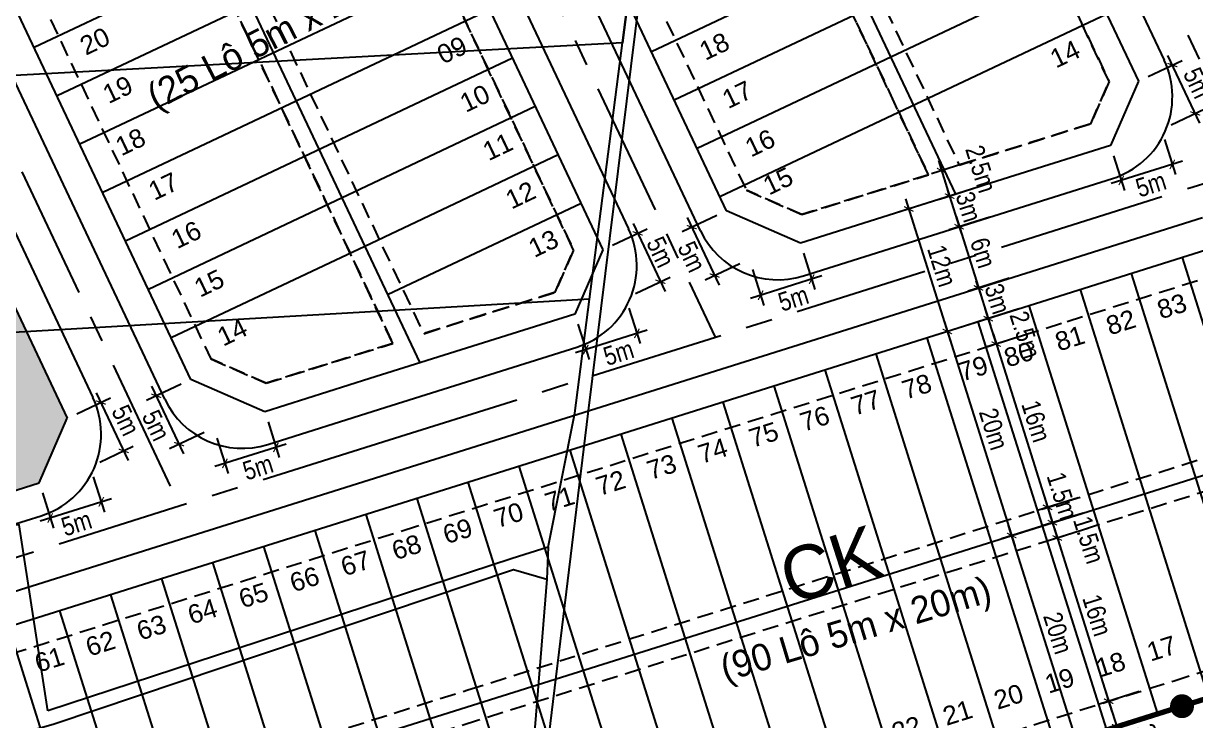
# Model space of a CAD drawing. Extents: x 597165 to 598689, y 1181586 to 1183364.
# Drawn here: x 597757.8 to 597867.4, y 1182115.9 to 1182181 of the extents above; entities that cross this region are included whole.
import ezdxf
from ezdxf.enums import TextEntityAlignment as Align

# ---------------------------------------------------------------- set-up
doc = ezdxf.new("R2010")
doc.units = 0
doc.header["$MEASUREMENT"] = 0
for name, pattern in [('CENTER', [2, 1.25, -0.25, 0.25, -0.25]), ('DASHED', [0.75, 0.5, -0.25]), ('LOGIOI', [4, 3, -1])]:
    doc.linetypes.add(name, pattern=pattern)
doc.layers.get('0').update_dxf_attribs({"linetype": 'CONTINUOUS'})
doc.layers.get('DEFPOINTS').update_dxf_attribs({"color": 8, "linetype": 'CONTINUOUS'})
for name, color, linetype in [('CGXD', 3, 'CONTINUOUS'), ('DIM-T', 7, 'CONTINUOUS'), ('DTEXT', 7, 'CONTINUOUS'), ('DTEXT-TENLO', 4, 'CONTINUOUS'), ('HA-CAY-XANH-KO', 3, 'CONTINUOUS'), ('MOCRANH', 7, 'CONTINUOUS'), ('NEN-HT', 8, 'CONTINUOUS'), ('NET-LENGOAI', 4, 'CONTINUOUS'), ('NET-LETRONG', 5, 'CONTINUOUS'), ('NET-LO-GIOI-DIEN-GIOI', 7, 'CENTER'), ('NET-PLO', 2, 'CONTINUOUS'), ('NET-TIM', 2, 'CENTER'), ('RANHGIAODAT', 150, 'LOGIOI'), ('TEXT-SOLO', 7, 'CONTINUOUS')]:
    doc.layers.add(name, color=color, linetype=linetype)
doc.styles.add('AVO', font='VHELVEN.TTF')
doc.styles.add('VHEL-C-R', font='VHELVCN.TTF')
doc.styles.add('VHEL-R', font='VHELVEN.TTF')
doc.styles.add('VTIMES-R', font='VAPTIMN.TTF')
doc.dimstyles.new('TL1000', dxfattribs={"dimscale": 0, "dimtxt": 2, "dimasz": 0.7, "dimexe": 1, "dimexo": 1, "dimgap": 0.5, "dimtad": 1, "dimdec": 1, "dimzin": 12, "dimtxsty": 'VHEL-C-R', "dimblk1": 'ARCHTICK', "dimblk2": 'ARCHTICK', "dimsah": 1, "dimcen": -0.09, "dimdle": 1, "dimclrd": 256, "dimclre": 256, "dimclrt": 256, "dimazin": 3, "dimtfac": 0.005, "dimtdec": 1, "dimtix": 1, "dimtmove": 0, "dimatfit": 3, "dimtolj": 1, "dimtzin": 0})

# ---------------------------------------------------------------- blocks, each defined once
blk = doc.blocks.new('_ARCHTICK')
at = {"color": 0, "linetype": 'BYBLOCK', "const_width": 0.15}
blk.add_lwpolyline([(-0.5, -0.5), (0.5, 0.5)], dxfattribs=at)
blk = doc.blocks.new('*D268')
at = {"linetype": 'BYBLOCK'}
for p, q in [((597847.22, 1182165.8), (597843.41, 1182164.6)), ((597844.36, 1182164.9), (597844.15, 1182165.57)), ((597844.36, 1182164.9), (597845.26, 1182162.04)), ((597848.12, 1182162.94), (597844.31, 1182161.74)), ((597845.26, 1182162.04), (597845.47, 1182161.37))]:
    blk.add_line(p, q, dxfattribs=at)
at = {"layer": 'DEFPOINTS', "color": 0, "linetype": 'BYBLOCK'}
for p in [(597848.18, 1182166.1), (597849.08, 1182163.24), (597845.26, 1182162.04)]:
    blk.add_point(p, dxfattribs=at)
at = {"linetype": 'BYBLOCK', "xscale": 0.7, "yscale": 0.7, "zscale": 0.7}
for p, rotation in [((597844.36, 1182164.9), 287.4736121842965), ((597845.26, 1182162.04), 107.4736121842965)]:
    blk.add_blockref('_ARCHTICK', p, dxfattribs=dict(at, rotation=rotation))
at = {"linetype": 'BYBLOCK', "insert": (597846.14, 1182163.89), "char_height": 1.75, "attachment_point": 5, "rotation": 287.4736, "style": 'VHEL-C-R'}
blk.add_mtext('\\A1;3m', dxfattribs=at)
blk = doc.blocks.new('*D267')
at = {"linetype": 'BYBLOCK'}
for p, q in [((597844.96, 1182162.99), (597847.36, 1182155.36)), ((597849.93, 1182157.22), (597846.11, 1182156.02))]:
    blk.add_line(p, q, dxfattribs=at)
at = {"layer": 'DEFPOINTS', "color": 0, "linetype": 'BYBLOCK'}
for p in [(597849.08, 1182163.24), (597850.88, 1182157.52), (597847.06, 1182156.32)]:
    blk.add_point(p, dxfattribs=at)
at = {"linetype": 'BYBLOCK', "xscale": 0.7, "yscale": 0.7, "zscale": 0.7}
for p, rotation in [((597845.26, 1182162.04), 107.4736121842965), ((597847.06, 1182156.32), 287.4736121842965)]:
    blk.add_blockref('_ARCHTICK', p, dxfattribs=dict(at, rotation=rotation))
at = {"linetype": 'BYBLOCK', "insert": (597847.49, 1182159.6), "char_height": 1.75, "attachment_point": 5, "rotation": 287.4736, "style": 'VHEL-C-R'}
blk.add_mtext('\\A1;6m', dxfattribs=at)
blk = doc.blocks.new('*D266')
at = {"linetype": 'BYBLOCK'}
for p, q in [((597847.06, 1182156.32), (597846.85, 1182156.98)), ((597847.06, 1182156.32), (597847.97, 1182153.45)), ((597850.83, 1182154.36), (597847.01, 1182153.15)), ((597847.97, 1182153.45), (597848.18, 1182152.79))]:
    blk.add_line(p, q, dxfattribs=at)
at = {"layer": 'DEFPOINTS', "color": 0, "linetype": 'BYBLOCK'}
for p in [(597850.88, 1182157.52), (597851.78, 1182154.66), (597847.97, 1182153.45)]:
    blk.add_point(p, dxfattribs=at)
at = {"linetype": 'BYBLOCK', "xscale": 0.7, "yscale": 0.7, "zscale": 0.7}
for p, rotation in [((597847.06, 1182156.32), 287.4736121842965), ((597847.97, 1182153.45), 107.4736121842965)]:
    blk.add_blockref('_ARCHTICK', p, dxfattribs=dict(at, rotation=rotation))
at = {"linetype": 'BYBLOCK', "insert": (597848.84, 1182155.3), "char_height": 1.75, "attachment_point": 5, "rotation": 287.4736, "style": 'VHEL-C-R'}
blk.add_mtext('\\A1;3m', dxfattribs=at)
blk = doc.blocks.new('*D265')
at = {"linetype": 'BYBLOCK'}
for p, q in [((597847.22, 1182165.8), (597839.59, 1182163.4)), ((597840.25, 1182164.65), (597844.45, 1182151.3)), ((597850.83, 1182154.36), (597843.2, 1182151.95))]:
    blk.add_line(p, q, dxfattribs=at)
at = {"layer": 'DEFPOINTS', "color": 0, "linetype": 'BYBLOCK'}
for p in [(597848.18, 1182166.1), (597851.78, 1182154.66), (597844.15, 1182152.25)]:
    blk.add_point(p, dxfattribs=at)
at = {"linetype": 'BYBLOCK', "xscale": 0.7, "yscale": 0.7, "zscale": 0.7}
for p, rotation in [((597840.55, 1182163.7), 107.4736140581181), ((597844.15, 1182152.25), 287.4736140581181)]:
    blk.add_blockref('_ARCHTICK', p, dxfattribs=dict(at, rotation=rotation))
at = {"linetype": 'BYBLOCK', "insert": (597843.66, 1182158.39), "char_height": 1.75, "attachment_point": 5, "rotation": 287.4736, "style": 'VHEL-C-R'}
blk.add_mtext('\\A1;12m', dxfattribs=at)
blk = doc.blocks.new('*D264')
at = {"linetype": 'BYBLOCK'}
for p, q in [((597850.83, 1182154.36), (597847.01, 1182153.15)), ((597847.66, 1182154.41), (597848.72, 1182151.07)), ((597851.58, 1182151.97), (597847.76, 1182150.77))]:
    blk.add_line(p, q, dxfattribs=at)
at = {"layer": 'DEFPOINTS', "color": 0, "linetype": 'BYBLOCK'}
for p in [(597851.78, 1182154.66), (597852.53, 1182152.27), (597848.72, 1182151.07)]:
    blk.add_point(p, dxfattribs=at)
at = {"linetype": 'BYBLOCK', "xscale": 0.7, "yscale": 0.7, "zscale": 0.7}
for p, rotation in [((597847.97, 1182153.45), 107.4736140590914), ((597848.72, 1182151.07), 287.4736140590913)]:
    blk.add_blockref('_ARCHTICK', p, dxfattribs=dict(at, rotation=rotation))
at = {"linetype": 'BYBLOCK', "insert": (597851.43, 1182151.93), "char_height": 1.75, "attachment_point": 5, "rotation": 287.4736, "style": 'VHEL-C-R'}
blk.add_mtext('\\A1;2.5m', dxfattribs=at)
blk = doc.blocks.new('*D263')
at = {"linetype": 'BYBLOCK'}
for p, q in [((597848.42, 1182152.02), (597853.82, 1182134.85)), ((597856.38, 1182136.71), (597852.57, 1182135.51))]:
    blk.add_line(p, q, dxfattribs=at)
at = {"layer": 'DEFPOINTS', "color": 0, "linetype": 'BYBLOCK'}
for p in [(597852.53, 1182152.27), (597857.34, 1182137.01), (597853.52, 1182135.81)]:
    blk.add_point(p, dxfattribs=at)
at = {"linetype": 'BYBLOCK', "xscale": 0.7, "yscale": 0.7, "zscale": 0.7}
for p, rotation in [((597848.72, 1182151.07), 107.4736140590914), ((597853.52, 1182135.81), 287.4736140590913)]:
    blk.add_blockref('_ARCHTICK', p, dxfattribs=dict(at, rotation=rotation))
at = {"linetype": 'BYBLOCK', "insert": (597852.45, 1182143.86), "char_height": 1.75, "attachment_point": 5, "rotation": 287.4736, "style": 'VHEL-C-R'}
blk.add_mtext('\\A1;16m', dxfattribs=at)
blk = doc.blocks.new('*D262')
at = {"linetype": 'BYBLOCK'}
for p, q in [((597853.22, 1182136.76), (597853.97, 1182134.38)), ((597856.83, 1182135.28), (597853.02, 1182134.08))]:
    blk.add_line(p, q, dxfattribs=at)
at = {"layer": 'DEFPOINTS', "color": 0, "linetype": 'BYBLOCK'}
for p in [(597857.34, 1182137.01), (597857.79, 1182135.58), (597853.97, 1182134.38)]:
    blk.add_point(p, dxfattribs=at)
at = {"linetype": 'BYBLOCK', "xscale": 0.7, "yscale": 0.7, "zscale": 0.7}
for p, rotation in [((597853.52, 1182135.81), 107.4736140590914), ((597853.97, 1182134.38), 287.4736140590913)]:
    blk.add_blockref('_ARCHTICK', p, dxfattribs=dict(at, rotation=rotation))
at = {"linetype": 'BYBLOCK', "insert": (597854.9, 1182136.88), "char_height": 1.75, "attachment_point": 5, "rotation": 287.4736, "style": 'VHEL-C-R'}
blk.add_mtext('\\A1;1.5m', dxfattribs=at)
blk = doc.blocks.new('*D261')
at = {"linetype": 'BYBLOCK'}
for p, q in [((597853.67, 1182135.33), (597854.42, 1182132.95)), ((597857.28, 1182133.85), (597853.47, 1182132.65))]:
    blk.add_line(p, q, dxfattribs=at)
at = {"layer": 'DEFPOINTS', "color": 0, "linetype": 'BYBLOCK'}
for p in [(597857.79, 1182135.58), (597858.24, 1182134.15), (597854.42, 1182132.95)]:
    blk.add_point(p, dxfattribs=at)
at = {"linetype": 'BYBLOCK', "xscale": 0.7, "yscale": 0.7, "zscale": 0.7}
for p, rotation in [((597853.97, 1182134.38), 107.4736140590914), ((597854.42, 1182132.95), 287.4736140590913)]:
    blk.add_blockref('_ARCHTICK', p, dxfattribs=dict(at, rotation=rotation))
at = {"linetype": 'BYBLOCK', "insert": (597857.37, 1182132.77), "char_height": 1.75, "attachment_point": 5, "rotation": 287.4736, "style": 'VHEL-C-R'}
blk.add_mtext('\\A1;1.5m', dxfattribs=at)
blk = doc.blocks.new('*D260')
at = {"linetype": 'BYBLOCK'}
for p, q in [((597854.12, 1182133.9), (597859.53, 1182116.73)), ((597862.09, 1182118.59), (597858.27, 1182117.38))]:
    blk.add_line(p, q, dxfattribs=at)
at = {"layer": 'DEFPOINTS', "color": 0, "linetype": 'BYBLOCK'}
for p in [(597858.24, 1182134.15), (597863.04, 1182118.89), (597859.23, 1182117.69)]:
    blk.add_point(p, dxfattribs=at)
at = {"linetype": 'BYBLOCK', "xscale": 0.7, "yscale": 0.7, "zscale": 0.7}
for p, rotation in [((597854.42, 1182132.95), 107.4736140590914), ((597859.23, 1182117.69), 287.4736140590913)]:
    blk.add_blockref('_ARCHTICK', p, dxfattribs=dict(at, rotation=rotation))
at = {"linetype": 'BYBLOCK', "insert": (597858.15, 1182125.73), "char_height": 1.75, "attachment_point": 5, "rotation": 287.4736, "style": 'VHEL-C-R'}
blk.add_mtext('\\A1;16m', dxfattribs=at)
blk = doc.blocks.new('*D259')
at = {"linetype": 'BYBLOCK'}
for p, q in [((597858.92, 1182118.64), (597859.98, 1182115.3)), ((597862.84, 1182116.2), (597859.02, 1182115))]:
    blk.add_line(p, q, dxfattribs=at)
at = {"layer": 'DEFPOINTS', "color": 0, "linetype": 'BYBLOCK'}
for p in [(597863.04, 1182118.89), (597863.79, 1182116.5), (597859.98, 1182115.3)]:
    blk.add_point(p, dxfattribs=at)
at = {"linetype": 'BYBLOCK', "xscale": 0.7, "yscale": 0.7, "zscale": 0.7}
for p, rotation in [((597859.23, 1182117.69), 107.4736140590914), ((597859.98, 1182115.3), 287.4736140590913)]:
    blk.add_blockref('_ARCHTICK', p, dxfattribs=dict(at, rotation=rotation))
at = {"linetype": 'BYBLOCK', "insert": (597863.25, 1182113.39), "char_height": 1.75, "attachment_point": 5, "rotation": 287.4736, "style": 'VHEL-C-R'}
blk.add_mtext('\\A1;2.5m', dxfattribs=at)
blk = doc.blocks.new('*D258')
at = {"linetype": 'BYBLOCK'}
for p, q in [((597850.83, 1182154.36), (597843.2, 1182151.95)), ((597843.85, 1182153.21), (597850.46, 1182132.22)), ((597856.83, 1182135.28), (597849.2, 1182132.88))]:
    blk.add_line(p, q, dxfattribs=at)
at = {"layer": 'DEFPOINTS', "color": 0, "linetype": 'BYBLOCK'}
for p in [(597851.78, 1182154.66), (597857.79, 1182135.58), (597850.16, 1182133.18)]:
    blk.add_point(p, dxfattribs=at)
at = {"linetype": 'BYBLOCK', "xscale": 0.7, "yscale": 0.7, "zscale": 0.7}
for p, rotation in [((597844.15, 1182152.25), 107.4736130829676), ((597850.16, 1182133.18), 287.4736130829676)]:
    blk.add_blockref('_ARCHTICK', p, dxfattribs=dict(at, rotation=rotation))
at = {"linetype": 'BYBLOCK', "insert": (597848.48, 1182143.13), "char_height": 1.75, "attachment_point": 5, "rotation": 287.4736, "style": 'VHEL-C-R'}
blk.add_mtext('\\A1;20m', dxfattribs=at)
blk = doc.blocks.new('*D257')
at = {"linetype": 'BYBLOCK'}
for p, q in [((597856.83, 1182135.28), (597849.2, 1182132.88)), ((597849.85, 1182134.13), (597856.46, 1182113.15)), ((597862.84, 1182116.2), (597855.21, 1182113.8))]:
    blk.add_line(p, q, dxfattribs=at)
at = {"layer": 'DEFPOINTS', "color": 0, "linetype": 'BYBLOCK'}
for p in [(597857.79, 1182135.58), (597863.79, 1182116.5), (597856.16, 1182114.1)]:
    blk.add_point(p, dxfattribs=at)
at = {"linetype": 'BYBLOCK', "xscale": 0.7, "yscale": 0.7, "zscale": 0.7}
for p, rotation in [((597850.16, 1182133.18), 107.4736130829676), ((597856.16, 1182114.1), 287.4736130829676)]:
    blk.add_blockref('_ARCHTICK', p, dxfattribs=dict(at, rotation=rotation))
at = {"linetype": 'BYBLOCK', "insert": (597854.49, 1182124.06), "char_height": 1.75, "attachment_point": 5, "rotation": 287.4736, "style": 'VHEL-C-R'}
blk.add_mtext('\\A1;20m', dxfattribs=at)
blk = doc.blocks.new('*D95')
at = {"linetype": 'BYBLOCK'}
for p, q in [((597764.59, 1182146.52), (597767.58, 1182140.19)), ((597762.79, 1182144.56), (597765.92, 1182146.04)), ((597764.93, 1182140.04), (597768.06, 1182141.52))]:
    blk.add_line(p, q, dxfattribs=at)
at = {"layer": 'DEFPOINTS', "color": 0, "linetype": 'BYBLOCK'}
for p in [(597761.89, 1182144.13), (597767.16, 1182141.09), (597764.02, 1182139.61)]:
    blk.add_point(p, dxfattribs=at)
at = {"linetype": 'BYBLOCK', "xscale": 0.7, "yscale": 0.7, "zscale": 0.7}
for p, rotation in [((597765.02, 1182145.61), 115.2825172587214), ((597767.16, 1182141.09), 295.2825172587214)]:
    blk.add_blockref('_ARCHTICK', p, dxfattribs=dict(at, rotation=rotation))
at = {"linetype": 'BYBLOCK', "insert": (597767.35, 1182143.95), "char_height": 1.75, "attachment_point": 5, "rotation": 295.2825, "style": 'VHEL-C-R'}
blk.add_mtext('\\A1;5m', dxfattribs=at)
blk = doc.blocks.new('*D78')
at = {"linetype": 'BYBLOCK'}
for p, q in [((597812.86, 1182160.32), (597816.1, 1182161.85)), ((597814.77, 1182162.33), (597817.76, 1182156)), ((597814.99, 1182155.8), (597818.24, 1182157.33))]:
    blk.add_line(p, q, dxfattribs=at)
at = {"layer": 'DEFPOINTS', "color": 0, "linetype": 'BYBLOCK'}
for p in [(597811.95, 1182159.89), (597817.33, 1182156.9), (597814.09, 1182155.37)]:
    blk.add_point(p, dxfattribs=at)
at = {"linetype": 'BYBLOCK', "xscale": 0.7, "yscale": 0.7, "zscale": 0.7}
for p, rotation in [((597815.2, 1182161.42), 115.2825172337242), ((597817.33, 1182156.9), 295.2825172337241)]:
    blk.add_blockref('_ARCHTICK', p, dxfattribs=dict(at, rotation=rotation))
at = {"linetype": 'BYBLOCK', "insert": (597817.34, 1182159.67), "char_height": 1.75, "attachment_point": 5, "rotation": 295.2825, "style": 'VHEL-C-R'}
blk.add_mtext('\\A1;5m', dxfattribs=at)
blk = doc.blocks.new('*D77')
at = {"linetype": 'BYBLOCK'}
for p, q in [((597772.54, 1182147.34), (597769.3, 1182145.81)), ((597769.77, 1182147.14), (597772.76, 1182140.81)), ((597774.67, 1182142.82), (597771.43, 1182141.29))]:
    blk.add_line(p, q, dxfattribs=at)
at = {"layer": 'DEFPOINTS', "color": 0, "linetype": 'BYBLOCK'}
for p in [(597773.44, 1182147.77), (597775.58, 1182143.25), (597772.34, 1182141.72)]:
    blk.add_point(p, dxfattribs=at)
at = {"linetype": 'BYBLOCK', "xscale": 0.7, "yscale": 0.7, "zscale": 0.7}
for p, rotation in [((597770.2, 1182146.24), 115.2825172527569), ((597772.34, 1182141.72), 295.2825172527569)]:
    blk.add_blockref('_ARCHTICK', p, dxfattribs=dict(at, rotation=rotation))
at = {"linetype": 'BYBLOCK', "insert": (597770.19, 1182143.47), "char_height": 1.75, "attachment_point": 5, "rotation": 295.2825, "style": 'VHEL-C-R'}
blk.add_mtext('\\A1;5m', dxfattribs=at)
blk = doc.blocks.new('*D76')
at = {"linetype": 'BYBLOCK'}
for p, q in [((597822.6, 1182163.1), (597819.36, 1182161.57)), ((597819.84, 1182162.9), (597822.83, 1182156.57)), ((597824.74, 1182158.58), (597821.5, 1182157.05))]:
    blk.add_line(p, q, dxfattribs=at)
at = {"layer": 'DEFPOINTS', "color": 0, "linetype": 'BYBLOCK'}
for p in [(597823.51, 1182163.53), (597825.64, 1182159.01), (597822.4, 1182157.48)]:
    blk.add_point(p, dxfattribs=at)
at = {"linetype": 'BYBLOCK', "xscale": 0.7, "yscale": 0.7, "zscale": 0.7}
for p, rotation in [((597820.26, 1182162), 115.2825172540299), ((597822.4, 1182157.48), 295.2825172540299)]:
    blk.add_blockref('_ARCHTICK', p, dxfattribs=dict(at, rotation=rotation))
at = {"linetype": 'BYBLOCK', "insert": (597820.26, 1182159.23), "char_height": 1.75, "attachment_point": 5, "rotation": 295.2825, "style": 'VHEL-C-R'}
blk.add_mtext('\\A1;5m', dxfattribs=at)
blk = doc.blocks.new('*D73')
at = {"linetype": 'BYBLOCK'}
for p, q in [((597862.92, 1182176.08), (597866.09, 1182177.58)), ((597867.75, 1182171.72), (597864.76, 1182178.05)), ((597865.06, 1182171.56), (597868.23, 1182173.06))]:
    blk.add_line(p, q, dxfattribs=at)
at = {"layer": 'DEFPOINTS', "color": 0, "linetype": 'BYBLOCK'}
for p in [(597865.19, 1182177.15), (597862.02, 1182175.65), (597864.15, 1182171.13)]:
    blk.add_point(p, dxfattribs=at)
at = {"linetype": 'BYBLOCK', "xscale": 0.7, "yscale": 0.7, "zscale": 0.7}
for p, rotation in [((597865.19, 1182177.15), 115.2825172538964), ((597867.32, 1182172.63), 295.2825172538964)]:
    blk.add_blockref('_ARCHTICK', p, dxfattribs=dict(at, rotation=rotation))
at = {"linetype": 'BYBLOCK', "insert": (597867.52, 1182175.48), "char_height": 1.75, "attachment_point": 5, "rotation": 295.2825, "style": 'VHEL-C-R'}
blk.add_mtext('\\A1;5m', dxfattribs=at)
blk = doc.blocks.new('*D72')
at = {"linetype": 'BYBLOCK'}
for p, q in [((597864.45, 1182170.18), (597865.48, 1182166.92)), ((597859.68, 1182168.68), (597860.71, 1182165.42)), ((597866.13, 1182168.17), (597859.46, 1182166.07))]:
    blk.add_line(p, q, dxfattribs=at)
at = {"layer": 'DEFPOINTS', "color": 0, "linetype": 'BYBLOCK'}
for p in [(597864.15, 1182171.13), (597859.38, 1182169.63), (597860.41, 1182166.37)]:
    blk.add_point(p, dxfattribs=at)
at = {"linetype": 'BYBLOCK', "xscale": 0.7, "yscale": 0.7, "zscale": 0.7}
for p, rotation in [((597865.18, 1182167.87), 17.47361307918326), ((597860.41, 1182166.37), 197.4736130791833)]:
    blk.add_blockref('_ARCHTICK', p, dxfattribs=dict(at, rotation=rotation))
at = {"linetype": 'BYBLOCK', "insert": (597863.18, 1182166), "char_height": 1.75, "attachment_point": 5, "rotation": 17.4736, "style": 'VHEL-C-R'}
blk.add_mtext('\\A1;5m', dxfattribs=at)
blk = doc.blocks.new('*D71')
at = {"linetype": 'BYBLOCK'}
for p, q in [((597830.71, 1182159.56), (597831.77, 1182156.19)), ((597832.43, 1182157.44), (597825.75, 1182155.34)), ((597825.94, 1182158.05), (597827, 1182154.69))]:
    blk.add_line(p, q, dxfattribs=at)
at = {"layer": 'DEFPOINTS', "color": 0, "linetype": 'BYBLOCK'}
for p in [(597830.41, 1182160.51), (597825.64, 1182159.01), (597826.7, 1182155.64)]:
    blk.add_point(p, dxfattribs=at)
at = {"linetype": 'BYBLOCK', "xscale": 0.7, "yscale": 0.7, "zscale": 0.7}
for p, rotation in [((597831.47, 1182157.14), 17.47361384204376), ((597826.7, 1182155.64), 197.4736138420438)]:
    blk.add_blockref('_ARCHTICK', p, dxfattribs=dict(at, rotation=rotation))
at = {"linetype": 'BYBLOCK', "insert": (597829.76, 1182155.33), "char_height": 1.75, "attachment_point": 5, "rotation": 17.4736, "style": 'VHEL-C-R'}
blk.add_mtext('\\A1;5m', dxfattribs=at)
blk = doc.blocks.new('*D70')
at = {"linetype": 'BYBLOCK'}
for p, q in [((597814.39, 1182154.42), (597815.43, 1182151.12)), ((597816.08, 1182152.37), (597809.4, 1182150.27)), ((597809.62, 1182152.92), (597810.66, 1182149.62))]:
    blk.add_line(p, q, dxfattribs=at)
at = {"layer": 'DEFPOINTS', "color": 0, "linetype": 'BYBLOCK'}
for p in [(597814.09, 1182155.37), (597809.32, 1182153.87), (597810.36, 1182150.57)]:
    blk.add_point(p, dxfattribs=at)
at = {"linetype": 'BYBLOCK', "xscale": 0.7, "yscale": 0.7, "zscale": 0.7}
for p, rotation in [((597815.13, 1182152.07), 17.47361384204376), ((597810.36, 1182150.57), 197.4736138420438)]:
    blk.add_blockref('_ARCHTICK', p, dxfattribs=dict(at, rotation=rotation))
at = {"linetype": 'BYBLOCK', "insert": (597813.42, 1182150.26), "char_height": 1.75, "attachment_point": 5, "rotation": 17.4736, "style": 'VHEL-C-R'}
blk.add_mtext('\\A1;5m', dxfattribs=at)
blk = doc.blocks.new('*D69')
at = {"linetype": 'BYBLOCK'}
for p, q in [((597780.65, 1182143.8), (597781.69, 1182140.47)), ((597775.88, 1182142.29), (597776.92, 1182138.97)), ((597782.35, 1182141.72), (597775.67, 1182139.62))]:
    blk.add_line(p, q, dxfattribs=at)
at = {"layer": 'DEFPOINTS', "color": 0, "linetype": 'BYBLOCK'}
for p in [(597780.35, 1182144.75), (597775.58, 1182143.25), (597776.62, 1182139.92)]:
    blk.add_point(p, dxfattribs=at)
at = {"linetype": 'BYBLOCK', "xscale": 0.7, "yscale": 0.7, "zscale": 0.7}
for p, rotation in [((597781.39, 1182141.42), 17.47261233915793), ((597776.62, 1182139.92), 197.472612339158)]:
    blk.add_blockref('_ARCHTICK', p, dxfattribs=dict(at, rotation=rotation))
at = {"linetype": 'BYBLOCK', "insert": (597779.71, 1182139.55), "char_height": 1.75, "attachment_point": 5, "rotation": 17.4726, "style": 'VHEL-C-R'}
blk.add_mtext('\\A1;5m', dxfattribs=at)
blk = doc.blocks.new('*D68')
at = {"linetype": 'BYBLOCK'}
for p, q in [((597764.32, 1182138.66), (597765.36, 1182135.36)), ((597766.01, 1182136.62), (597759.34, 1182134.52)), ((597759.56, 1182137.16), (597760.59, 1182133.86))]:
    blk.add_line(p, q, dxfattribs=at)
at = {"layer": 'DEFPOINTS', "color": 0, "linetype": 'BYBLOCK'}
for p in [(597764.02, 1182139.61), (597759.25, 1182138.11), (597760.29, 1182134.82)]:
    blk.add_point(p, dxfattribs=at)
at = {"linetype": 'BYBLOCK', "xscale": 0.7, "yscale": 0.7, "zscale": 0.7}
for p, rotation in [((597765.06, 1182136.32), 17.47261233835681), ((597760.29, 1182134.82), 197.4726123383569)]:
    blk.add_blockref('_ARCHTICK', p, dxfattribs=dict(at, rotation=rotation))
at = {"linetype": 'BYBLOCK', "insert": (597762.75, 1182134.32), "char_height": 1.75, "attachment_point": 5, "rotation": 17.4726, "style": 'VHEL-C-R'}
blk.add_mtext('\\A1;5m', dxfattribs=at)
blk = doc.blocks.new('*D20')
at = {"linetype": 'BYBLOCK'}
for p, q in [((597846.47, 1182168.19), (597842.66, 1182166.99)), ((597843.31, 1182168.24), (597844.36, 1182164.9)), ((597847.22, 1182165.8), (597843.41, 1182164.6))]:
    blk.add_line(p, q, dxfattribs=at)
at = {"layer": 'DEFPOINTS', "color": 0, "linetype": 'BYBLOCK'}
for p in [(597847.43, 1182168.49), (597848.18, 1182166.1), (597844.36, 1182164.9)]:
    blk.add_point(p, dxfattribs=at)
at = {"linetype": 'BYBLOCK', "xscale": 0.7, "yscale": 0.7, "zscale": 0.7}
for p, rotation in [((597843.61, 1182167.29), 107.4736118479265), ((597844.36, 1182164.9), 287.4736118479265)]:
    blk.add_blockref('_ARCHTICK', p, dxfattribs=dict(at, rotation=rotation))
at = {"linetype": 'BYBLOCK', "insert": (597847.29, 1182167.44), "char_height": 1.75, "attachment_point": 5, "rotation": 287.4736, "style": 'VHEL-C-R'}
blk.add_mtext('\\A1;2.5m', dxfattribs=at)

msp = doc.modelspace()

# ---------------------------------------------------------------- hatches: boundary and pattern name
at = {"layer": 'HA-CAY-XANH-KO'}
h = msp.add_hatch(dxfattribs=at)
h.set_pattern_fill('AR-SAND', color=256, scale=2, angle=359.765823, style=0)
h.set_pattern_definition([(37.26582263, (0, 0), (-0.11023521, 3.854130278), [0, -3.04, 0, -3.4, 0, -3.25]), (7.26582263, (0, 0), (3.562592942, 5.629778284), [0, -1.64, 0, -2.74, 0, -1.05]), (327.26582263, (-2.46, 0.01), (6.228277961, -0.014137947), [0, -1, 0, -3.6, 0, -4.7]), (317.26582263, (-2.46, 0.01), (6.019377384, 1.73076346), [0, -0.5, 0, -2.36, 0, -2.7])])
h.paths.add_polyline_path([(597661.1173, 1182170.1682), (597664.7342, 1182171.8765), (597647.615, 1182208.1211, -0.41421356), (597649.0464, 1182212.115), (597710.5326, 1182241.1565, -0.41421356), (597714.5265, 1182239.7251), (597756.4275, 1182151.0128, -0.41421356), (597754.9961, 1182147.0189), (597693.5099, 1182117.9774, -0.41421356), (597689.516, 1182119.4088), (597669.8592, 1182161.026), (597666.2423, 1182159.3176), (597684.7372, 1182120.1605), (597691.6542, 1182117.1009), (597721.1804, 1182126.1258), (597759.255, 1182138.1106), (597761.8889, 1182144.133), (597715.9078, 1182241.4834), (597709.2514, 1182243.8691), (597645.9567, 1182213.9735), (597643.571, 1182207.317)])

# ---------------------------------------------------------------- linework, layer by layer
at = {"layer": 'CGXD', "linetype": 'DASHED', "ltscale": 3}
for p, q in [((597830.336, 1182236.8768), (597859.2725, 1182175.6127)), ((597814.3586, 1182233.2404), (597845.2648, 1182167.8062)), ((597811.646, 1182231.9592), (597842.3764, 1182166.897)), ((597798.6885, 1182221.929), (597825.3675, 1182165.4445)), ((597783.3169, 1182214.6686), (597809.2078, 1182159.8527)), ((597767.3395, 1182211.0321), (597795.2, 1182152.0462)), ((597764.6269, 1182209.7509), (597792.3117, 1182151.137)), ((597751.6694, 1182199.7207), (597775.3027, 1182149.6847)), ((597859.2725, 1182175.6127), (597857.5497, 1182171.6734)), ((597857.5497, 1182171.6734), (597845.2648, 1182167.8062)), ((597842.3764, 1182166.897), (597830.5551, 1182163.1757)), ((597830.5551, 1182163.1757), (597825.3675, 1182165.4445)), ((597809.2078, 1182159.8527), (597807.4849, 1182155.9134)), ((597807.4849, 1182155.9134), (597795.2, 1182152.0462)), ((597792.3117, 1182151.137), (597780.4905, 1182147.4158)), ((597780.4905, 1182147.4158), (597775.3027, 1182149.6847))]:
    msp.add_line(p, q, dxfattribs=at)
for points in [[(597830.336, 1182236.8768), (597825.6291, 1182238.5638), (597814.3586, 1182233.2404), (597845.2648, 1182167.8062), (597857.5497, 1182171.6734), (597859.2725, 1182175.6127)], [(597811.646, 1182231.9592), (597800.3754, 1182226.6358), (597798.6885, 1182221.929), (597825.3675, 1182165.4445), (597830.5551, 1182163.1757), (597842.3764, 1182166.897)], [(597783.3169, 1182214.6686), (597778.6101, 1182216.3555), (597767.3395, 1182211.0321), (597795.2, 1182152.0462), (597807.4849, 1182155.9134), (597809.2078, 1182159.8527)], [(597764.6269, 1182209.7509), (597753.3564, 1182204.4276), (597751.6694, 1182199.7207), (597775.3027, 1182149.6847), (597780.4905, 1182147.4158), (597792.3117, 1182151.137)], [(597905.0592, 1182152.0326), (597900.2549, 1182167.2943), (597869.666, 1182157.6652), (597854.827, 1182152.9939), (597794.5245, 1182134.0112), (597725.4766, 1182112.2767), (597698.6572, 1182104.0792), (597696.9358, 1182100.1874), (597702.4521, 1182088.5084), (597730.2171, 1182096.995), (597799.3285, 1182118.7494), (597859.6313, 1182137.7323), (597874.4703, 1182142.4035)], [(597865.3363, 1182119.609), (597880.1754, 1182124.2802), (597913.0108, 1182134.6166), (597930.0306, 1182139.9743), (597931.7534, 1182143.9136), (597926.2529, 1182155.5591), (597908.2065, 1182149.8783), (597875.3711, 1182139.5419), (597860.5321, 1182134.8707), (597800.2293, 1182115.8878), (597731.1059, 1182094.1296), (597701.3308, 1182085.0287), (597707.1798, 1182072.6453), (597710.6018, 1182071.1317), (597735.8465, 1182078.8479), (597805.0333, 1182100.626)]]:
    msp.add_lwpolyline(points, close=True, dxfattribs=at)
at = {"layer": 'MOCRANH'}
for points, const_width in [([(597865.5285, 1182117.2244, 1), (597866.6455, 1182117.2244, 1)], 1.1169), ([(597865.8078, 1182117.2244, 1), (597866.3662, 1182117.2244, 1)], 0.5585)]:
    msp.add_lwpolyline(points, format="xyb", close=True, dxfattribs=dict(at, const_width=const_width))
at = {"layer": 'NEN-HT', "linetype": 'CONTINUOUS'}
for p, q in [((597809.32, 1182144.62), (597818.95, 1182219.55)), ((597810.58, 1182144.58), (597819.86, 1182219.55)), ((597818.95, 1182219.55), (597813.77, 1182179.23)), ((597813.77, 1182179.23), (597745.89, 1182175.58)), ((597810.69, 1182155.28), (597813.77, 1182179.23)), ((597810.69, 1182155.28), (597744.91, 1182151.45)), ((597809.32, 1182144.62), (597810.69, 1182155.28)), ((597805.57, 1182103.36), (597810.58, 1182144.58)), ((597806.84, 1182132.08), (597809.32, 1182144.62)), ((597806.84, 1182132.08), (597809.32, 1182144.62)), ((597806.84, 1182132.08), (597806.7, 1182129.1)), ((597806.84, 1182132.08), (597806.7, 1182129.1)), ((597806.7, 1182129.1), (597804.67, 1182103.48)), ((597806.7, 1182129.1), (597804.67, 1182103.48))]:
    msp.add_line(p, q, dxfattribs=at)
for points in [[(597760.08, 1182116.79), (597757.39, 1182134.17), (597749.31, 1182133.84)], [(597806.84, 1182132.08), (597803.48, 1182131.04), (597760.08, 1182116.79)], [(597739.58, 1182109.53), (597742.37, 1182110.33), (597760.65, 1182115.58), (597803.6, 1182130), (597806.7, 1182129.1)]]:
    msp.add_lwpolyline(points, dxfattribs=at)
at = {"layer": 'NET-LENGOAI', "ltscale": 20}
for p, q in [((597717.3392, 1182245.4773), (597764.2886, 1182146.0766)), ((597834.8669, 1182240.1621), (597864.4184, 1182177.5961)), ((597821.0674, 1182161.6705), (597793.2731, 1182220.5164)), ((597787.8478, 1182217.9539), (597814.3536, 1182161.8361)), ((597771.0026, 1182145.9107), (597746.254, 1182198.3081)), ((597851.374, 1182163.9633), (597859.5868, 1182166.5486)), ((597830.7033, 1182157.4563), (597851.374, 1182163.9633)), ((597853.1756, 1182158.2402), (597868.0146, 1182162.9114)), ((597792.8731, 1182139.2574), (597853.1756, 1182158.2402)), ((597791.0716, 1182144.9805), (597809.522, 1182150.7886)), ((597780.6383, 1182141.6964), (597791.0716, 1182144.9805)), ((597723.847, 1182117.5298), (597792.8731, 1182139.2574)), ((597722.0693, 1182123.2605), (597759.4569, 1182135.0291))]:
    msp.add_line(p, q, dxfattribs=at)
for centre, start, end in [((597857.1847, 1182174.1795), 287.473613, 25.282517), ((597807.1199, 1182158.4195), 287.473612, 25.282517), ((597828.3011, 1182165.0872), 205.282517, 287.473612), ((597757.0549, 1182142.66), 287.472614, 25.282517), ((597778.2363, 1182149.3273), 205.282517, 287.472614)]:
    msp.add_arc(centre, 8, start, end, dxfattribs=at)
at = {"layer": 'NET-LETRONG'}
for p, q in [((597715.9078, 1182241.4834), (597761.8889, 1182144.133)), ((597832.1542, 1182238.8809), (597862.0186, 1182175.6525)), ((597823.5072, 1182163.5295), (597795.9857, 1182221.7976)), ((597785.1352, 1182216.6726), (597811.9538, 1182159.8925)), ((597773.4424, 1182147.7697), (597748.9667, 1182199.5894)), ((597862.0186, 1182175.6525), (597859.3847, 1182169.6301)), ((597859.3847, 1182169.6301), (597850.4732, 1182166.8249)), ((597850.4732, 1182166.8249), (597830.4119, 1182160.5097)), ((597830.4119, 1182160.5097), (597823.5072, 1182163.5295)), ((597811.9538, 1182159.8925), (597809.3199, 1182153.8701)), ((597868.9154, 1182160.0498), (597854.0764, 1182155.3786)), ((597854.0764, 1182155.3786), (597793.7739, 1182136.3958)), ((597809.3199, 1182153.8701), (597790.1708, 1182147.8421)), ((597780.3471, 1182144.7499), (597773.4424, 1182147.7697)), ((597790.1708, 1182147.8421), (597780.3471, 1182144.7499)), ((597759.255, 1182138.1106), (597761.8889, 1182144.133)), ((597721.1804, 1182126.1258), (597759.255, 1182138.1106)), ((597793.7739, 1182136.3958), (597724.7358, 1182114.6645)), ((597866.087, 1182117.2244), (597880.926, 1182121.8956)), ((597805.7842, 1182098.2415), (597866.087, 1182117.2244))]:
    msp.add_line(p, q, dxfattribs=at)
at = {"layer": 'NET-LO-GIOI-DIEN-GIOI', "color": 5, "ltscale": 20, "const_width": 0.5, "flags": 128}
msp.add_lwpolyline([(597394.7823, 1181949.4153), (597440.9258, 1181970.8988), (597464.1642, 1181984.3602), (597499.4807, 1181998.9912), (597654.8941, 1182051.4902), (597736.5872, 1182076.4601), (597805.7842, 1182098.2415), (597866.087, 1182117.2244), (597880.926, 1182121.8956), (597913.7615, 1182132.2319), (597988.4017, 1182155.7281), (598021.8152, 1182166.2465), (598088.6021, 1182187.2704), (598177.635, 1182215.2974), (598293.6241, 1182251.8099)], dxfattribs=at)
at = {"layer": 'NET-PLO'}
for p, q in [((597811.9346, 1182234.8603), (597844.8983, 1182165.0699)), ((597764.9155, 1182212.6521), (597794.8336, 1182149.3099)), ((597794.9593, 1182195.8731), (597758.7908, 1182178.7899)), ((597852.6554, 1182195.4761), (597816.4869, 1182178.3928)), ((597797.0947, 1182191.3521), (597760.9262, 1182174.2688)), ((597854.7908, 1182190.955), (597818.6223, 1182173.8717)), ((597799.2301, 1182186.831), (597763.0616, 1182169.7477)), ((597856.9262, 1182186.434), (597820.7577, 1182169.3507)), ((597801.3655, 1182182.31), (597765.197, 1182165.2267)), ((597859.0616, 1182181.9129), (597822.8931, 1182164.8296)), ((597803.5009, 1182177.7889), (597767.3324, 1182160.7056)), ((597805.6363, 1182173.2678), (597769.4678, 1182156.1845)), ((597807.7717, 1182168.7468), (597789.6875, 1182160.2051)), ((597809.9072, 1182164.2257), (597791.8229, 1182155.6841)), ((597789.6875, 1182160.2051), (597771.6032, 1182151.6635)), ((597878.1296, 1182121.0153), (597866.1196, 1182159.1697)), ((597873.3604, 1182119.514), (597861.3504, 1182157.6684)), ((597868.5911, 1182118.0127), (597856.5811, 1182156.1671)), ((597863.8219, 1182116.5113), (597851.8119, 1182154.6658)), ((597859.0527, 1182115.01), (597847.0427, 1182153.1644)), ((597854.2834, 1182113.5087), (597842.2734, 1182151.6631)), ((597849.5142, 1182112.0074), (597837.5042, 1182150.1618)), ((597844.7449, 1182110.506), (597832.735, 1182148.6605)), ((597839.9757, 1182109.0047), (597827.9657, 1182147.1592)), ((597835.2065, 1182107.5034), (597823.1965, 1182145.6578)), ((597830.4372, 1182106.0021), (597818.4272, 1182144.1565)), ((597825.668, 1182104.5008), (597813.658, 1182142.6552)), ((597820.8988, 1182102.9994), (597808.8888, 1182141.1539)), ((597816.1295, 1182101.4981), (597804.1195, 1182139.6526)), ((597811.3603, 1182099.9968), (597799.3503, 1182138.1512)), ((597806.5911, 1182098.4955), (597794.5811, 1182136.6499)), ((597801.8218, 1182096.9942), (597789.8118, 1182135.1487)), ((597797.0525, 1182095.493), (597785.0425, 1182133.6474)), ((597792.2833, 1182093.9918), (597780.2733, 1182132.1462)), ((597787.514, 1182092.4905), (597775.504, 1182130.6449)), ((597782.7447, 1182090.9893), (597770.7347, 1182129.1437)), ((597777.9755, 1182089.4881), (597765.9655, 1182127.6425)), ((597773.2448, 1182087.8643), (597761.1962, 1182126.1412)), ((597768.4694, 1182086.3825), (597756.427, 1182124.64))]:
    msp.add_line(p, q, dxfattribs=at)
msp.add_lwpolyline([(597700.6834, 1182086.3993), (597730.6615, 1182095.5623), (597799.7789, 1182117.3186), (597860.0817, 1182136.3015), (597874.9207, 1182140.9727), (597907.7561, 1182151.309), (597928.0132, 1182157.6858)], dxfattribs=at)
at = {"layer": 'NET-TIM', "ltscale": 10}
for p, q in [((597808.965, 1182302.0256), (597872.5396, 1182167.4262)), ((597714.9269, 1182257.6091), (597772.3875, 1182135.9542)), ((597785.8626, 1182229.1815), (597822.4524, 1182151.7139)), ((597867.1138, 1182165.7729), (597899.9492, 1182176.1093)), ((597852.2748, 1182161.1017), (597867.1138, 1182165.7729)), ((597791.9723, 1182142.119), (597852.2748, 1182161.1017)), ((597722.9581, 1182120.3951), (597791.9723, 1182142.119))]:
    msp.add_line(p, q, dxfattribs=at)
at = {"layer": 'RANHGIAODAT', "color": 160, "linetype": 'CONTINUOUS', "ltscale": 2.5}
msp.add_lwpolyline([(597340.2111, 1182461.6352), (597341.3721, 1182437.3595), (597345.3594, 1182366.2568), (597347.4489, 1182325.7368), (597346.6708, 1182267.2097), (597346.6708, 1182267.2097), (597346.6708, 1182267.2097), (597394.7823, 1181949.4153), (597394.7823, 1181949.4153), (597440.9258, 1181970.8988), (597463.8711, 1181984.3234), (597499.4807, 1181998.9912), (597654.8941, 1182051.4902), (597736.5872, 1182076.4601), (597805.7842, 1182098.2415), (597866.087, 1182117.2244), (597880.926, 1182121.8956), (597913.7615, 1182132.2319), (597988.4017, 1182155.7281), (598021.8152, 1182166.2465), (598088.6021, 1182187.2704), (598177.635, 1182215.2974), (598293.6241, 1182251.8099), (598213.8261, 1182511.342)], dxfattribs=at)

# ---------------------------------------------------------------- texts
at = {"layer": 'DTEXT', "style": 'VHEL-R', "width": 2}
msp.add_text('Ñ       Ö       ÔØ         N          G                                  T      AÂ       N                               L     I     EÂ     M', height=3, rotation=17.801417, dxfattribs=at).set_placement((597889.1957, 1182103.4152), align=Align.CENTER)
at = {"layer": 'DTEXT-TENLO', "style": 'VTIMES-R'}
for s, height, rotation, p in [('(25 Loâ 5m x 20m)', 2.5, 27.30679, (597781.8352, 1182178.9062)), ('CK', 5, 17.801417, (597833.9707, 1182128.0819)), ('(90 Loâ 5m x 20m)', 2.5, 16.789424, (597835.9348, 1182123.272))]:
    msp.add_text(s, height=height, rotation=rotation, dxfattribs=at).set_placement(p, align=Align.CENTER)
at = {"layer": 'TEXT-SOLO', "color": 3, "style": 'AVO'}
for s, rotation, p in [('20', 25.516695, (597764.8374, 1182178.6005)), ('09', 25.516695, (597798.2213, 1182177.7799)), ('18', 25.516695, (597822.7442, 1182178.1253)), ('14', 25.516695, (597855.5268, 1182177.4033)), ('19', 25.516695, (597766.9728, 1182174.0795)), ('10', 25.516695, (597800.3567, 1182173.2588)), ('17', 25.516695, (597824.8797, 1182173.6043)), ('18', 25.516695, (597768.1614, 1182169.1947)), ('11', 25.516695, (597802.4921, 1182168.7378)), ('16', 25.516695, (597827.0151, 1182169.0832)), ('15', 25.516695, (597828.6953, 1182165.5259)), ('17', 25.516695, (597771.2436, 1182165.0373)), ('12', 25.516695, (597804.6276, 1182164.2167)), ('16', 25.516695, (597773.379, 1182160.5163)), ('13', 25.516695, (597806.763, 1182159.6956)), ('15', 25.516695, (597775.5212, 1182155.9808)), ('83', 17.473613, (597865.4004, 1182153.7874)), ('82', 17.473613, (597860.6312, 1182152.286)), ('14', 25.516695, (597777.6822, 1182151.4056)), ('81', 17.473613, (597855.8619, 1182150.7847)), ('80', 17.473613, (597851.0926, 1182149.2834)), ('79', 17.473613, (597846.8324, 1182147.9699)), ('78', 17.473613, (597841.5541, 1182146.2807)), ('77', 17.473613, (597836.7848, 1182144.7794)), ('76', 17.473613, (597832.0155, 1182143.278)), ('75', 17.473613, (597827.2462, 1182141.7767)), ('74', 17.473613, (597822.477, 1182140.2754)), ('73', 17.473613, (597817.7077, 1182138.774)), ('72', 17.473613, (597812.9384, 1182137.2727)), ('71', 17.473613, (597808.1691, 1182135.7714)), ('70', 17.473613, (597803.3998, 1182134.27)), ('69', 17.473613, (597798.6306, 1182132.7687)), ('68', 17.473613, (597793.8613, 1182131.2674)), ('67', 17.473613, (597789.092, 1182129.766)), ('66', 17.473613, (597784.3227, 1182128.2647)), ('65', 17.473613, (597779.5535, 1182126.7634)), ('64', 17.473613, (597774.7842, 1182125.262)), ('63', 17.473613, (597770.0149, 1182123.7607)), ('62', 17.473613, (597765.2456, 1182122.2594)), ('17', 17.473613, (597864.441, 1182121.7952)), ('61', 17.473613, (597760.4764, 1182120.758)), ('18', 17.473613, (597859.6717, 1182120.2939)), ('19', 17.473613, (597854.9024, 1182118.7926)), ('20', 17.473613, (597850.1331, 1182117.2912)), ('21', 17.473613, (597845.3639, 1182115.7899)), ('22', 17.473613, (597840.5946, 1182114.2886))]:
    msp.add_text(s, height=1.75, rotation=rotation, dxfattribs=at).set_placement(p, align=Align.CENTER)

# ---------------------------------------------------------------- dimensions: what is measured, and where the dimension line sits
at = {"layer": 'DIM-T'}
for p1, p2, distance, picture, middle in [((597864.154, 1182171.1315), (597862.0186, 1182175.6525), -3.5061, '*D73', (597867.5167, 1182175.4846)), ((597848.1773, 1182166.1021), (597851.7805, 1182154.6559), -8, '*D265', (597843.6596, 1182158.3897)), ((597848.1773, 1182166.1021), (597849.0781, 1182163.2406), -4, '*D268', (597846.1417, 1182163.8888)), ((597851.7805, 1182154.6559), (597857.7859, 1182135.5788), -8, '*D258', (597848.4817, 1182143.1337)), ((597761.8889, 1182144.133), (597764.0243, 1182139.6119), 3.4634, '*D95', (597767.3484, 1182143.9468)), ((597857.7859, 1182135.5788), (597863.7912, 1182116.5017), -8, '*D257', (597854.487, 1182124.0566))]:
    dim = msp.add_aligned_dim(p1=p1, p2=p2, distance=distance, dimstyle='TL1000', override={"dimscale": 1, "dimtxt": 1.75, "dimpost": 'm'}, dxfattribs=at)
    dim.commit()
    dim.dimension.update_dxf_attribs({"geometry": picture, "text_midpoint": middle})
for base, p1, p2, angle, override, picture, middle, dimtype in [((597860.4101, 1182166.3726), (597864.154, 1182171.1315), (597859.3847, 1182169.6301), 197.473613, {"dimscale": 1, "dimtxt": 1.75, "dimgap": 0, "dimpost": 'm'}, '*D72', (597863.1817, 1182165.9954), 161), ((597844.3619, 1182164.9011), (597847.4267, 1182168.4868), (597848.1773, 1182166.1021), 287.473612, {"dimscale": 1, "dimtxt": 1.75, "dimpost": 'm'}, '*D20', (597847.2909, 1182167.4447), 161), ((597822.4002, 1182157.4769), (597823.5072, 1182163.5295), (597825.6426, 1182159.0084), 295.282517, {"dimscale": 1, "dimtxt": 1.75, "dimgap": 0, "dimpost": 'm'}, '*D76', (597820.2555, 1182159.2287), 161), ((597817.3316, 1182156.9029), (597811.9538, 1182159.8925), (597814.0892, 1182155.3715), 295.282517, {"dimscale": 1, "dimtxt": 1.75, "dimgap": 0, "dimpost": 'm'}, '*D78', (597817.341, 1182159.6722), 161), ((597826.7028, 1182155.6406), (597830.4119, 1182160.5097), (597825.6426, 1182159.0084), 197.473614, {"dimscale": 1, "dimtxt": 1.75, "dimgap": 0, "dimpost": 'm'}, '*D71', (597829.7607, 1182155.3292), 161), ((597810.3587, 1182150.5705), (597814.0892, 1182155.3715), (597809.3199, 1182153.8701), 197.473614, {"dimscale": 1, "dimtxt": 1.75, "dimgap": 0, "dimpost": 'm'}, '*D70', (597813.416, 1182150.2603), 161), ((597848.7158, 1182151.0702), (597851.7805, 1182154.6559), (597852.5312, 1182152.2712), 287.473614, {"dimscale": 1, "dimtxt": 1.75, "dimpost": 'm'}, '*D264', (597851.4279, 1182151.9275), 161), ((597772.3354, 1182141.7171), (597773.4424, 1182147.7697), (597775.5778, 1182143.2486), 295.282517, {"dimscale": 1, "dimtxt": 1.75, "dimgap": 0, "dimpost": 'm'}, '*D77', (597770.1906, 1182143.469), 161), ((597776.6247, 1182139.9225), (597780.3471, 1182144.7499), (597775.5778, 1182143.2486), 197.472612, {"dimscale": 1, "dimtxt": 1.75, "dimgap": 0, "dimpost": 'm'}, '*D69', (597779.7094, 1182139.5546), 161), ((597853.9704, 1182134.3777), (597857.3355, 1182137.0096), (597857.7859, 1182135.5788), 287.473614, {"dimscale": 1, "dimtxt": 1.75, "dimpost": 'm', "dimse1": 1}, '*D262', (597854.8963, 1182136.8842), 160), ((597760.2917, 1182134.817), (597764.0243, 1182139.6119), (597759.255, 1182138.1106), 197.472612, {"dimscale": 1, "dimtxt": 1.75, "dimgap": 0, "dimpost": 'm'}, '*D68', (597762.7522, 1182134.3236), 161), ((597854.4208, 1182132.9469), (597857.7859, 1182135.5788), (597858.2363, 1182134.148), 287.473614, {"dimscale": 1, "dimtxt": 1.75, "dimpost": 'm', "dimse1": 1}, '*D261', (597857.3723, 1182132.7746), 160), ((597859.9758, 1182115.3006), (597863.0405, 1182118.8863), (597863.7912, 1182116.5017), 287.473614, {"dimscale": 1, "dimtxt": 1.75, "dimpost": 'm', "dimse1": 1}, '*D259', (597863.2462, 1182113.3948), 160)]:
    dim = msp.add_linear_dim(base=base, p1=p1, p2=p2, angle=angle, dimstyle='TL1000', override=override, dxfattribs=at)
    dim.commit()
    dim.dimension.update_dxf_attribs({"geometry": picture, "text_midpoint": middle, "dimtype": dimtype})
for base, p1, p2, angle, picture, middle in [((597847.0643, 1182156.3164), (597849.0781, 1182163.2406), (597850.8797, 1182157.5174), 287.473612, '*D267', (597847.4929, 1182159.5964)), ((597847.9651, 1182153.4548), (597850.8797, 1182157.5174), (597851.7805, 1182154.6559), 287.473612, '*D266', (597848.8441, 1182155.3041)), ((597853.52, 1182135.8085), (597852.5312, 1182152.2712), (597857.3355, 1182137.0096), 287.473614, '*D263', (597852.4473, 1182143.8578)), ((597859.2251, 1182117.6852), (597858.2363, 1182134.148), (597863.0405, 1182118.8863), 287.473614, '*D260', (597858.1523, 1182125.7346))]:
    dim = msp.add_linear_dim(base=base, p1=p1, p2=p2, angle=angle, dimstyle='TL1000', override={"dimscale": 1, "dimtxt": 1.75, "dimpost": 'm', "dimse1": 1}, dxfattribs=at)
    dim.commit()
    dim.dimension.update_dxf_attribs({"geometry": picture, "text_midpoint": middle})

doc.saveas('drawing.dxf')
